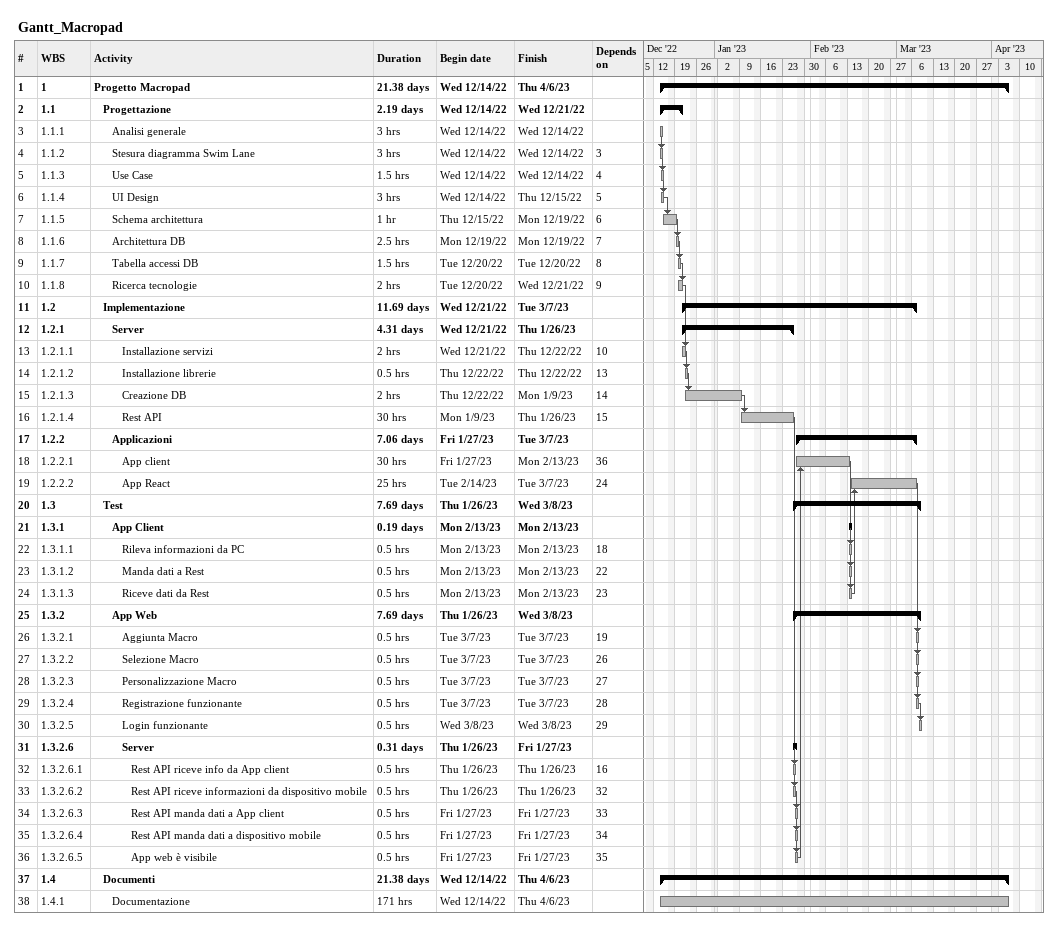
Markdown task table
Gantt_Macropad

| ID | WBS | Task | Duration | Start | Finish | Predecessors |
|---|---|---|---|---|---|---|
| 1 | 1 | **Progetto Macropad** | 21.38d | 2022-12-14 | 2023-04-06 |  |
| 2 | 1.1 | **Progettazione** | 2.19d | 2022-12-14 | 2022-12-21 |  |
| 3 | 1.1.1 | Analisi generale | 3h | 2022-12-14 | 2022-12-14 |  |
| 4 | 1.1.2 | Stesura diagramma Swim Lane | 3h | 2022-12-14 | 2022-12-14 | 3 |
| 5 | 1.1.3 | Use Case | 1.5h | 2022-12-14 | 2022-12-14 | 4 |
| 6 | 1.1.4 | UI Design | 3h | 2022-12-14 | 2022-12-15 | 5 |
| 7 | 1.1.5 | Schema architettura | 1h | 2022-12-15 | 2022-12-19 | 6 |
| 8 | 1.1.6 | Architettura DB | 2.5h | 2022-12-19 | 2022-12-19 | 7 |
| 9 | 1.1.7 | Tabella accessi DB | 1.5h | 2022-12-20 | 2022-12-20 | 8 |
| 10 | 1.1.8 | Ricerca tecnologie | 2h | 2022-12-20 | 2022-12-21 | 9 |
| 11 | 1.2 | **Implementazione** | 11.69d | 2022-12-21 | 2023-03-07 |  |
| 12 | 1.2.1 | **Server** | 4.31d | 2022-12-21 | 2023-01-26 |  |
| 13 | 1.2.1.1 | Installazione servizi | 2h | 2022-12-21 | 2022-12-22 | 10 |
| 14 | 1.2.1.2 | Installazione librerie | 0.5h | 2022-12-22 | 2022-12-22 | 13 |
| 15 | 1.2.1.3 | Creazione DB | 2h | 2022-12-22 | 2023-01-09 | 14 |
| 16 | 1.2.1.4 | Rest API | 30h | 2023-01-09 | 2023-01-26 | 15 |
| 17 | 1.2.2 | **Applicazioni** | 7.06d | 2023-01-27 | 2023-03-07 |  |
| 18 | 1.2.2.1 | App client | 30h | 2023-01-27 | 2023-02-13 | 36 |
| 19 | 1.2.2.2 | App React | 25h | 2023-02-14 | 2023-03-07 | 24 |
| 20 | 1.3 | **Test** | 7.69d | 2023-01-26 | 2023-03-08 |  |
| 21 | 1.3.1 | **App Client** | 0.19d | 2023-02-13 | 2023-02-13 |  |
| 22 | 1.3.1.1 | Rileva informazioni da PC | 0.5h | 2023-02-13 | 2023-02-13 | 18 |
| 23 | 1.3.1.2 | Manda dati a Rest | 0.5h | 2023-02-13 | 2023-02-13 | 22 |
| 24 | 1.3.1.3 | Riceve dati da Rest | 0.5h | 2023-02-13 | 2023-02-13 | 23 |
| 25 | 1.3.2 | **App Web** | 7.69d | 2023-01-26 | 2023-03-08 |  |
| 26 | 1.3.2.1 | Aggiunta Macro | 0.5h | 2023-03-07 | 2023-03-07 | 19 |
| 27 | 1.3.2.2 | Selezione Macro | 0.5h | 2023-03-07 | 2023-03-07 | 26 |
| 28 | 1.3.2.3 | Personalizzazione Macro | 0.5h | 2023-03-07 | 2023-03-07 | 27 |
| 29 | 1.3.2.4 | Registrazione funzionante | 0.5h | 2023-03-07 | 2023-03-07 | 28 |
| 30 | 1.3.2.5 | Login funzionante | 0.5h | 2023-03-08 | 2023-03-08 | 29 |
| 31 | 1.3.2.6 | **Server** | 0.31d | 2023-01-26 | 2023-01-27 |  |
| 32 | 1.3.2.6.1 | Rest API riceve info da App client | 0.5h | 2023-01-26 | 2023-01-26 | 16 |
| 33 | 1.3.2.6.2 | Rest API riceve informazioni da dispositivo mobile | 0.5h | 2023-01-26 | 2023-01-26 | 32 |
| 34 | 1.3.2.6.3 | Rest API manda dati a App client | 0.5h | 2023-01-27 | 2023-01-27 | 33 |
| 35 | 1.3.2.6.4 | Rest API manda dati a dispositivo mobile | 0.5h | 2023-01-27 | 2023-01-27 | 34 |
| 36 | 1.3.2.6.5 | App web è visibile | 0.5h | 2023-01-27 | 2023-01-27 | 35 |
| 37 | 1.4 | **Documenti** | 21.38d | 2022-12-14 | 2023-04-06 |  |
| 38 | 1.4.1 | Documentazione | 171h | 2022-12-14 | 2023-04-06 |  |
